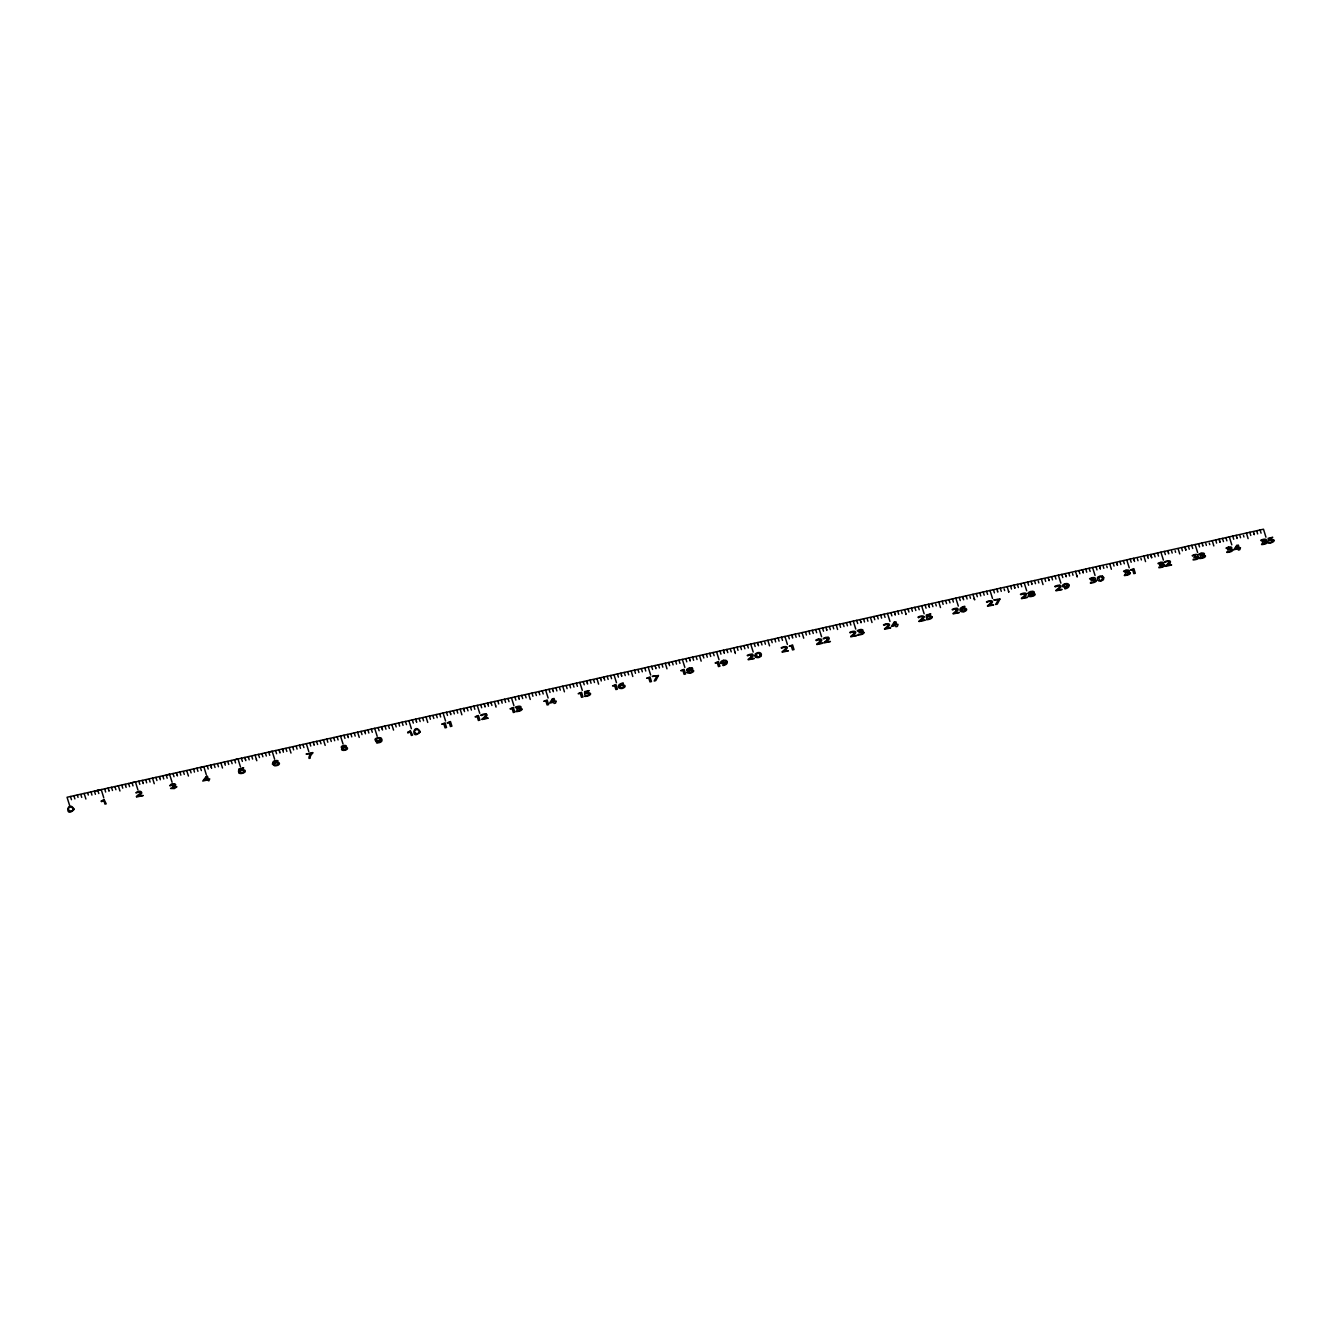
<?xml version="1.0" encoding="UTF-8"?>
<svg xmlns="http://www.w3.org/2000/svg" width="1341" height="1341" viewBox="0 0 1341 1341"><rect width="100%" height="100%" fill="white"/><g stroke="black" fill="none" stroke-linecap="round" stroke-linejoin="round"><path stroke-width="1.5" d="M239.855 770.723L240.005 769.348L243.693 767.907L238.815 768.996L238.53 771.678L239.721 771.511A2.364 1.123 -11.3 0 1 243.324 770.656A2.364 1.123 -11.3 0 1 243.09 772.483A2.364 1.123 -11.3 0 1 239.586 772.5M584.827 696.365L585.011 695.761A4.174 1.978 -11.3 0 0 587.023 695.56A2.263 1.073 -11.3 0 0 588.917 694.085M926.648 619.089L926.463 619.71A5.029 2.38 -11.3 0 0 928.877 619.391A3.738 1.777 -11.3 0 0 932.246 616.977M858.139 634.964L858.374 634.327A3.922 1.861 -11.3 0 0 860.436 634.142A2.062 0.972 -11.3 0 0 862.297 633.136A2.062 0.972 -11.3 0 0 861.525 632.164M1090.484 583.017L1090.702 582.38A3.922 1.861 -11.3 0 0 1092.764 582.195A2.062 0.972 -11.3 0 0 1094.625 581.206A2.062 0.972 -11.3 0 0 1093.854 580.234M1124.462 575.473L1124.697 574.836A3.922 1.861 -11.3 0 0 1126.742 574.652A2.062 0.972 -11.3 0 0 1128.602 573.663A2.062 0.972 -11.3 0 0 1127.831 572.691M1226.914 552.375L1227.149 551.738A3.922 1.861 -11.3 0 0 1229.211 551.553A2.062 0.972 -11.3 0 0 1231.072 550.564A2.062 0.972 -11.3 0 0 1230.3 549.592M1102.201 579.563C1100.307 583.369 1096.284 575.49 1101.38 576.881M1237.14 546.089L1235.095 548.871L1237.827 548.268L1237.223 546.089M481.972 719.078L483.045 718.189A24.289 11.516 -11.3 0 0 484.922 716.48A4.241 2.011 -11.3 0 0 485.476 715.206A2.112 1.006 -11.3 0 0 484.855 714.703A1.827 0.855 -11.3 0 0 483.447 714.77A3.487 1.659 -11.3 0 0 481.637 715.558L480.983 715.139M748.177 659.353L749.233 658.465A24.289 11.516 -11.3 0 0 751.128 656.772M782.138 651.743L783.194 650.854A24.289 11.516 -11.3 0 0 785.088 649.161A4.241 2.011 -11.3 0 0 785.642 647.887M816.736 644.099L817.792 643.211A24.289 11.516 -11.3 0 0 819.669 641.501A4.241 2.011 -11.3 0 0 820.223 640.244M824.195 642.423L825.251 641.534M850.663 636.405L851.736 635.517A24.289 11.516 -11.3 0 0 853.614 633.824A4.241 2.011 -11.3 0 0 854.167 632.55M884.457 628.845L885.513 627.957A24.289 11.516 -11.3 0 0 887.407 626.247A4.241 2.011 -11.3 0 0 887.96 624.973A2.112 1.006 -11.3 0 0 887.34 624.47A1.827 0.855 -11.3 0 0 885.915 624.537M918.954 621.118L920.01 620.229A24.289 11.516 -11.3 0 0 921.904 618.519A4.241 2.011 -11.3 0 0 922.457 617.246A2.112 1.006 -11.3 0 0 921.837 616.743A1.827 0.855 -11.3 0 0 920.412 616.81A3.487 1.659 -11.3 0 0 918.602 617.598M953.099 613.457L954.155 612.569A24.289 11.516 -11.3 0 0 956.049 610.876M987.445 605.847L988.501 604.959A24.289 11.516 -11.3 0 0 990.396 603.266M1021.406 598.237L1022.462 597.365A24.289 11.516 -11.3 0 0 1024.356 595.655A4.241 2.011 -11.3 0 0 1024.91 594.381A2.112 1.006 -11.3 0 0 1024.289 593.879M1055.887 590.392L1056.943 589.504A24.289 11.516 -11.3 0 0 1058.837 587.811A4.241 2.011 -11.3 0 0 1059.39 586.537A2.112 1.006 -11.3 0 0 1058.77 586.034A1.827 0.855 -11.3 0 0 1057.345 586.101A3.487 1.659 -11.3 0 0 1055.535 586.889L1054.898 586.47M1165.43 565.919L1166.486 565.03A24.289 11.516 -11.3 0 0 1168.363 563.321M989.457 605.227L990.161 604.657A16.729 7.929 -11.3 0 0 991.954 602.981A4.995 2.364 -11.3 0 0 992.424 601.573A3.135 1.492 -11.3 0 0 991.418 600.785A3.218 1.525 -11.3 0 0 989.038 600.936A4.459 2.112 -11.3 0 0 986.44 601.925L987.077 602.344A3.487 1.659 -11.3 0 1 988.887 601.522A1.827 0.855 -11.3 0 1 990.345 601.455M584.844 693.967L585.883 693.716A2.716 1.291 -11.3 0 1 589.252 693.967M926.497 617.296L927.536 617.044A2.716 1.291 -11.3 0 1 930.889 617.296M1268.385 540.658L1269.424 540.406M239.871 772.399L238.648 772.734A3.386 1.609 -11.3 0 0 241.296 773.506A3.386 1.609 -11.3 0 0 244.598 772.248M722.967 665.019L723.252 664.952A3.554 1.676 -11.3 0 0 725.431 663.812A5.096 2.414 -11.3 0 0 725.883 662.655A2.783 1.324 -11.3 0 1 723.889 663.56A3.118 1.475 -11.3 0 1 720.687 662.772M1064.938 588.9L1065.307 588.8A4.895 2.313 -11.3 0 0 1068.475 587.157A7.426 3.52 -11.3 0 0 1068.961 585.129M723.117 665.589L723.537 665.471A4.895 2.313 -11.3 0 0 726.688 663.829A7.426 3.52 -11.3 0 0 727.174 661.8M94.675 791.073L101.48 789.564M131.032 782.926L135.441 781.937L137.905 789.916M167.39 774.78L169.62 774.277M201.586 767.119L203.798 766.633L206.263 774.595M235.765 759.459L237.994 758.972L240.458 766.935M269.943 751.798L272.173 751.312L274.637 759.274M312.721 752.569L306.1 754.044L311.296 753.508A14.634 6.94 -11.3 0 0 309.033 758.419L310.224 758.151A13.276 6.303 -11.3 0 1 310.291 756.743A16.075 7.627 -11.3 0 1 312.855 753.022M516.838 708.719L517.492 708.584A2.514 1.19 -11.3 0 0 518.749 708.098L519.101 707.16L517.559 707.042A3.436 1.626 -11.3 0 0 515.782 707.73L515.229 707.31A4.576 2.162 -11.3 0 1 517.643 706.439A2.749 1.307 -11.3 0 1 520.844 706.657A2.749 1.307 -11.3 0 1 519.42 708.534M858.843 632.114L859.497 631.963A2.514 1.19 -11.3 0 0 860.754 631.477L861.106 630.538L859.581 630.421A3.436 1.626 -11.3 0 0 857.804 631.125L857.251 630.689A4.576 2.162 -11.3 0 1 859.665 629.817M1262.267 541.68L1262.92 541.546A2.514 1.19 -11.3 0 0 1264.177 541.06L1264.597 540.172L1262.904 540.021A3.436 1.626 -11.3 0 0 1261.227 540.708L1260.674 540.272A4.576 2.162 -11.3 0 1 1263.088 539.4A2.749 1.307 -11.3 0 1 1266.29 539.618A2.749 1.307 -11.3 0 1 1264.865 541.496M1091.172 580.167L1091.825 580.016A2.514 1.19 -11.3 0 0 1093.099 579.53L1093.451 578.591L1091.909 578.474A3.436 1.626 -11.3 0 0 1090.132 579.178L1089.579 578.742A4.576 2.162 -11.3 0 1 1091.993 577.87M1125.166 572.624L1125.82 572.473A2.514 1.19 -11.3 0 0 1127.077 571.987L1127.429 571.048L1125.887 570.931A3.436 1.626 -11.3 0 0 1124.11 571.635L1123.557 571.199A4.576 2.162 -11.3 0 1 1125.971 570.327M1159.529 564.812L1160.183 564.678A2.514 1.19 -11.3 0 0 1161.44 564.192L1161.826 563.27L1160.267 563.136A3.436 1.626 -11.3 0 0 1158.49 563.84L1157.937 563.404A4.576 2.162 -11.3 0 1 1160.351 562.533M1200.262 555.643L1200.916 555.509A2.514 1.19 -11.3 0 0 1202.173 555.023L1202.525 554.084L1200.899 553.984A3.436 1.626 -11.3 0 0 1199.206 554.671L1198.653 554.235A4.576 2.162 -11.3 0 1 1201.067 553.364M1227.618 549.525L1228.272 549.374A2.514 1.19 -11.3 0 0 1229.529 548.888L1229.915 547.983L1228.356 547.832A3.436 1.626 -11.3 0 0 1226.562 548.536L1226.009 548.1A4.576 2.162 -11.3 0 1 1228.423 547.229M516.989 709.238L517.676 709.087A2.665 1.257 -11.3 0 1 519.369 708.953M1193.943 557.538L1194.613 557.387A2.665 1.257 -11.3 0 1 1196.323 557.269M1200.413 556.163L1201.1 556.012A2.665 1.257 -11.3 0 1 1202.793 555.878M1227.769 550.028L1228.457 549.877A2.665 1.257 -11.3 0 1 1230.15 549.76M1262.434 542.2L1263.105 542.049A2.665 1.257 -11.3 0 1 1264.814 541.915M1091.339 580.67L1092.01 580.519A2.665 1.257 -11.3 0 1 1093.72 580.402M1125.317 573.127L1126.004 572.976A2.665 1.257 -11.3 0 1 1127.697 572.858M1159.697 565.332L1160.367 565.181A2.665 1.257 -11.3 0 1 1162.077 565.047M989.457 605.244L993.664 604.925L987.579 606.3M136.531 797.023L143.202 795.531L138.006 796.085A4.794 2.263 -11.3 0 1 138.626 795.531C145.214 793.084 139.933 788.91 135.843 792.849C135.19 793.084 145.063 790.285 138.525 794.693A8.817 4.174 -11.3 0 0 136.38 796.571M482.123 719.514L488.208 718.156L483.984 718.458L484.688 717.871A16.729 7.929 -11.3 0 0 486.481 716.195A4.995 2.364 -11.3 0 0 486.967 714.803A3.135 1.492 -11.3 0 0 485.962 714.015M748.312 659.806L754.396 658.431L750.189 658.749L750.893 658.146A16.729 7.929 -11.3 0 0 752.687 656.487A4.995 2.364 -11.3 0 0 753.156 655.079A3.135 1.492 -11.3 0 0 752.15 654.291M782.272 652.195L788.374 650.821L784.15 651.139L784.854 650.536A16.729 7.929 -11.3 0 0 786.647 648.876A4.995 2.364 -11.3 0 0 787.133 647.468M816.87 644.552L822.955 643.177L818.748 643.479L819.435 642.892A16.729 7.929 -11.3 0 0 821.245 641.233A4.995 2.364 -11.3 0 0 821.715 639.825A3.135 1.492 -11.3 0 0 820.709 639.037A3.218 1.525 -11.3 0 0 818.328 639.171M824.329 642.875L830.414 641.501L826.207 641.819L826.911 641.216A16.729 7.929 -11.3 0 0 828.704 639.556A4.995 2.364 -11.3 0 0 829.174 638.148A3.135 1.492 -11.3 0 0 828.168 637.361M850.814 636.858L856.899 635.483L852.675 635.802L853.379 635.198A16.729 7.929 -11.3 0 0 855.172 633.539A4.995 2.364 -11.3 0 0 855.659 632.131A3.135 1.492 -11.3 0 0 854.653 631.343A3.218 1.525 -11.3 0 0 852.273 631.477A4.459 2.112 -11.3 0 0 849.658 632.483L850.311 632.885A3.487 1.659 -11.3 0 1 852.105 632.08A1.827 0.855 -11.3 0 1 853.58 632.013A2.112 1.006 -11.3 0 1 854.1 632.566M884.591 629.281L890.675 627.923L886.468 628.225L887.172 627.638A16.729 7.929 -11.3 0 0 888.966 625.962A4.995 2.364 -11.3 0 0 889.435 624.571A3.135 1.492 -11.3 0 0 888.429 623.783A3.218 1.525 -11.3 0 0 886.049 623.917A4.459 2.112 -11.3 0 0 883.451 624.906L884.088 625.325A3.487 1.659 -11.3 0 1 885.898 624.504M919.088 621.553L925.173 620.196L920.965 620.497L921.669 619.911A16.729 7.929 -11.3 0 0 923.463 618.235A4.995 2.364 -11.3 0 0 923.932 616.826M953.233 613.91L959.318 612.535L955.11 612.837L955.815 612.25A16.729 7.929 -11.3 0 0 957.608 610.591A4.995 2.364 -11.3 0 0 958.077 609.183A3.135 1.492 -11.3 0 0 957.072 608.395M1021.54 598.689L1027.642 597.315L1023.418 597.633L1024.122 597.047A16.729 7.929 -11.3 0 0 1025.915 595.37A4.995 2.364 -11.3 0 0 1026.385 593.962M1056.021 590.845L1062.122 589.47L1057.898 589.772L1058.602 589.185A16.729 7.929 -11.3 0 0 1060.396 587.526A4.995 2.364 -11.3 0 0 1060.865 586.118A3.135 1.492 -11.3 0 0 1059.859 585.33M1165.564 566.355L1171.648 564.997L1167.441 565.299L1168.128 564.712A16.729 7.929 -11.3 0 0 1169.939 563.052M1194.412 555.358L1195.887 556.28A2.514 1.19 -11.3 0 1 1194.429 556.884M1065.274 584.274L1066.665 584.358A4.392 2.079 -11.3 0 1 1067.335 585.212M723.486 660.945L724.878 661.029A4.392 2.079 -11.3 0 1 725.548 661.884M170.944 785.558L169.687 785.742L171.262 784.15L174.648 783.731L175.688 784.602L174.565 785.675L176.911 786.815L174.28 788.592L170.592 788.441L175.654 787.066L172.419 785.96M415.744 733.527L415.66 733.477A1.961 0.922 -11.3 0 0 418.895 732.89L419.096 732.203A15.153 7.174 -11.3 0 0 418.66 730.543L417.872 729.755A1.894 0.905 -11.3 0 0 414.838 730.376L414.62 730.996A14.097 6.688 -11.3 0 0 415.039 732.773L415.844 733.561M69.631 811.054L69.548 811.003A1.961 0.922 -11.3 0 0 72.783 810.417L72.984 809.729A15.153 7.174 -11.3 0 0 72.548 808.07L71.76 807.282A1.894 0.905 -11.3 0 0 68.726 807.885L68.508 808.522A14.097 6.688 -11.3 0 0 68.927 810.282L69.732 811.087M918.585 617.598L917.965 617.178A4.459 2.112 -11.3 0 1 920.546 616.173A3.218 1.525 -11.3 0 1 922.977 616.005A3.135 1.492 -11.3 0 1 923.915 616.843M691.135 668.941L688.285 669.645M1029.637 593.074L1032.503 592.437A1.995 0.939 -11.3 0 1 1031.497 593.543A2.313 1.09 -11.3 0 1 1029.486 593.191M1248.102 538.629L1246.426 533.048M1179.745 553.934L1178.136 548.72M1145.549 561.594L1143.873 556.029M1111.371 569.255L1109.795 564.041M1077.192 576.915L1075.499 571.35M1041.32 579.01L1043.013 584.575M940.494 607.54L938.767 601.975M872.019 622.509L870.51 617.648M803.712 638.182L802.035 632.617M769.533 645.842L767.84 640.277M735.354 653.503L734.918 652.112M701.159 661.163L699.482 655.581M666.98 668.824L665.287 663.242M632.801 676.484L631.225 671.254M598.606 684.145L596.929 678.563M564.427 691.805L562.734 686.223M530.248 699.449L528.555 693.884M496.053 707.109L495.634 705.735M490.957 702.315L491.259 703.304M461.874 714.77L460.147 709.205M427.729 722.43L426.086 717.217M422.65 717.821L423.572 720.804M393.55 730.091L391.89 724.878M388.521 725.682L389.376 728.465M354.225 732.94L355.197 736.108M325.176 745.395L323.416 739.846M320.03 740.601L321.019 743.769M290.997 753.055L289.237 747.507M285.884 748.462L286.84 751.429M256.801 760.716L256.349 759.341M188.444 776.037L186.785 770.824M154.249 783.697L152.505 778.132M77.325 794.978L78.029 797.375M1253.684 532.913L1254.237 534.69L1253.567 532.511M1250.784 535.461L1249.846 532.276M1236.788 537.339L1237.106 538.529M1219.505 540.574L1220.059 542.351L1219.036 539.183M1216.605 543.122L1215.65 539.937M1212.348 541.06L1213.823 545.938M1202.592 544.999L1202.927 546.189M1184.857 546.843L1185.88 550.011M1185.293 548.234L1185.83 550.011M1182.427 550.782L1181.656 548.201M1168.413 552.66L1168.749 553.85M1150.679 554.504L1151.684 557.672M1151.098 555.895L1151.651 557.672M1147.678 556.666L1148.231 558.443M1134.235 560.303L1134.57 561.51M1116.986 563.756L1117.472 565.332L1116.667 562.767M1114.053 566.103L1113.315 563.723M1100.039 567.964L1100.374 569.171M1082.774 571.199L1083.327 572.993L1082.79 571.417M1079.874 573.764L1078.985 570.78M1076.756 575.524L1077.074 576.563M1068.844 573.479L1069.649 576.043M1065.86 575.624L1066.196 576.814M1048.679 579.262L1049.098 580.653L1048.126 577.485M1045.678 581.424L1044.941 579.044M1034.447 580.536L1035.47 583.704M1031.682 583.285L1032.017 584.475M1014.483 586.922L1014.919 588.313L1013.93 585.129M1011.5 589.068L1010.678 586.302M1007.141 586.654L1008.851 592.219L1008.499 591.197M1000.269 588.196L1001.274 591.364M997.486 590.945L997.821 592.135M980.774 595.957L979.852 592.99M977.321 596.728L976.365 593.56M972.946 594.314L974.237 598.505M974.203 598.505L974.672 599.88L974.32 598.857M966.442 597.063L966.073 595.857M963.307 598.606L963.643 599.796M946.578 603.618L945.656 600.651M943.125 604.389L942.187 601.221M931.894 603.517L932.917 606.685M929.129 606.266L929.464 607.456M912.4 611.278L911.478 608.311M908.393 610.272L908.947 612.049M904.588 609.635L905.879 613.809M905.846 613.826L906.047 614.513M897.716 611.178L898.721 614.346M894.933 613.927L895.268 615.117M878.221 618.939L877.299 615.972M874.768 619.71L873.812 616.525M863.52 618.838L864.543 622.006M860.754 621.587L861.09 622.777M843.472 624.822L844.025 626.599M840.572 627.37L839.634 624.185M836.214 624.956L837.605 629.482M829.341 626.498L830.364 629.667M826.576 629.247L826.911 630.438M809.847 634.259L808.925 631.276M806.394 635.031L805.572 632.248M795.163 634.159L796.168 637.31M792.38 636.891L792.715 638.098M775.668 641.92L774.746 638.936M772.215 642.691L771.259 639.506M760.967 641.819L761.99 644.971M758.201 644.552L758.537 645.759M741.472 649.58L740.567 646.597M738.019 650.351L737.081 647.167M733.661 647.938L734.952 652.112M726.788 649.463L727.157 650.67M724.023 652.212L724.358 653.402M707.294 657.224L706.405 654.458M703.287 656.218L703.841 658.012M692.61 657.124L693.615 660.292M689.844 659.873L690.162 661.063M673.115 664.885L672.193 661.918M669.109 663.879L669.662 665.656M658.414 664.784L659.437 667.952M655.648 667.533L655.984 668.723M638.919 672.545L638.014 669.578M635.466 673.316L634.528 670.148M624.236 672.444L625.258 675.613M621.47 675.193L621.805 676.384M604.188 678.429L604.741 680.205M600.734 679.2L601.288 680.977M593.694 679.937L594.482 682.502M590.057 680.105L591.063 683.273M587.291 682.854L587.609 684.044M570.562 687.866L569.64 684.899M567.109 688.637L566.288 685.854M555.878 687.765L556.884 690.933M553.095 690.514L553.431 691.705M536.383 695.526L535.478 692.761M532.93 696.297L531.975 693.113M525.27 695.057L526.125 697.823M521.683 695.426L522.705 698.594M518.917 698.175L519.252 699.365M501.635 701.41L502.188 703.187M498.735 703.958L497.796 700.773M494.376 701.544L495.667 705.718M487.504 703.086L487.873 704.276M484.738 705.835L485.073 707.025M468.009 710.847L467.121 708.082M464.003 709.842L464.556 711.618M456.895 710.361L457.75 713.144M453.325 710.747L454.331 713.898M450.542 713.479L450.878 714.686M433.83 718.508L432.925 715.742M430.377 719.279L429.422 716.094M419.13 718.407L420.152 721.559M416.364 721.14L416.699 722.346M399.635 726.151L398.663 722.983M396.182 726.939L395.243 723.754M384.951 726.051L385.973 729.219M382.185 728.8L382.554 729.99M364.903 732.035L365.456 733.812M362.003 734.6L361.047 731.415M357.594 732.186L359.254 737.399M350.772 733.711L351.778 736.88M347.99 736.46L348.358 737.651M331.277 741.472L330.372 738.707M327.824 742.244L326.869 739.075M316.577 741.372L317.599 744.54M313.811 744.121L314.18 745.311M297.082 749.133L296.26 746.568M293.629 749.904L292.69 746.736M282.398 749.032L282.8 750.222M279.632 751.781L280.001 752.971M262.903 756.793L262.065 754.229M259.484 757.564L258.461 754.396M255.058 755.167L256.382 759.324M248.219 756.693L248.621 757.883M245.437 759.442L245.805 760.632M228.724 764.454L227.802 761.487M224.718 763.448L225.305 765.225M220.863 762.828L222.505 768.024M217.577 763.984L218.466 766.75M214.057 764.336L215.046 767.521M211.258 767.102L211.627 768.276M194.495 772.114L193.607 769.147M191.109 772.885L190.104 769.717M183.382 771.645L184.287 774.411M179.878 771.997L180.867 775.182M177.079 774.763L177.448 775.936M159.763 777.998L160.317 779.775M156.931 780.529L155.908 777.378M149.203 779.305L150.091 782.071M145.7 779.657L146.672 782.842M142.884 782.406L143.252 783.597M125.585 785.658L126.138 787.435M122.752 788.19L121.863 785.424M118.31 785.792L119.969 791.006M115.024 786.966L115.913 789.732M111.504 787.318L112.493 790.486M108.705 790.067L109.074 791.257M91.942 795.096L91.004 791.911M88.322 795.062L87.668 793.084M80.829 794.626L81.734 797.392M1265.954 537.188L1263.49 529.209L67.05 797.258L69.548 805.237M1260.054 529.997L1261.076 533.165M1256.634 530.768L1257.657 533.919M1243.459 535.411L1243.945 537.003M1239.956 535.78L1240.559 537.758M1236.167 535.344L1236.871 537.741M1232.714 536.115L1233.737 539.283M1229.295 536.886L1231.792 544.832M1225.875 537.657L1226.898 540.825M1222.456 538.411L1223.478 541.58M1209.28 543.071L1209.766 544.647M1205.777 543.44L1206.38 545.418M1201.989 543.004L1202.693 545.401M1198.536 543.775L1199.541 546.944M1195.116 544.547L1197.614 552.492M1191.696 545.318L1192.702 548.469M1188.277 546.072L1189.283 549.24M1175.102 550.732L1175.588 552.308M1171.581 551.101L1172.202 553.079M1167.793 550.665L1168.497 553.062M1164.34 551.436L1165.363 554.604M1160.92 552.207L1163.418 560.152M1157.501 552.978L1158.523 556.129M1154.098 553.732L1155.104 556.901M1147.712 556.649L1147.293 555.258M1140.906 558.392L1141.392 559.968M1137.403 558.761L1138.006 560.739M1133.614 558.325L1134.318 560.706M1130.161 559.096L1131.184 562.265M1126.742 559.867L1129.239 567.813M1123.322 560.622L1124.345 563.79M1119.903 561.393L1120.925 564.561M1106.727 566.053L1107.213 567.629M1103.224 566.405L1103.827 568.383M1099.436 565.986L1100.14 568.366M1095.983 566.757L1096.988 569.925M1092.563 567.528L1095.061 575.473M1089.143 568.282L1090.149 571.45M1085.724 569.053L1086.746 572.221M1082.304 569.824L1082.74 571.216M1072.482 573.512L1073.035 575.289M1065.24 573.646L1065.944 576.027M1061.787 574.417L1062.81 577.585M1058.367 575.188L1060.865 583.134M1054.965 575.943L1055.97 579.111M1051.545 576.714L1052.551 579.882M1038.303 581.173L1038.839 582.949M1031.061 581.307L1031.765 583.687M1027.608 582.078L1028.631 585.246M1024.189 582.832L1026.686 590.794M1020.769 583.603L1021.792 586.771M1017.35 584.374L1018.372 587.542M1004.107 588.833L1004.66 590.61M996.883 588.95L997.587 591.347M993.43 589.738L994.435 592.89M990.01 590.493L992.508 598.455M986.59 591.264L987.596 594.432M983.171 592.035L984.193 595.203M969.929 596.494L970.482 598.27M966.475 597.047L967.096 599.025M962.687 596.611L963.391 599.008M959.234 597.399L960.257 600.55M955.831 598.153L958.312 606.098M952.412 598.924L953.417 602.092M948.992 599.695L949.998 602.847M935.75 604.154L936.286 605.931M928.508 604.271L929.212 606.668M925.055 605.042L926.078 608.211M921.636 605.814L924.133 613.759M918.216 606.585L919.239 609.753M914.797 607.339L915.819 610.507M908.427 610.272L908.008 608.864M901.554 611.798L902.107 613.591M894.33 611.932L895.034 614.329M890.877 612.703L891.882 615.871M887.457 613.474L889.955 621.419M884.037 614.245L885.06 617.413M880.618 614.999L881.64 618.167M867.309 619.274L867.929 621.235M860.134 619.592L860.838 621.989M856.681 620.363L857.704 623.531M853.278 621.134L855.759 629.08M849.859 621.906L850.865 625.057M846.439 622.66L847.445 625.828M843.103 623.632L843.439 624.822M833.13 626.918L833.75 628.895M825.955 627.253L826.659 629.65M822.502 628.024L823.525 631.192M819.083 628.795L821.58 636.74M815.663 629.549L816.686 632.717M812.244 630.32L813.266 633.488M798.951 634.578L799.554 636.556M791.777 634.913L792.481 637.293M788.324 635.684L789.329 638.852M784.904 636.455L787.402 644.401M781.485 637.21L782.507 640.378M778.065 637.981L779.087 641.149M764.772 642.238L765.409 644.216M757.598 642.574L758.285 644.954M754.145 643.345L755.151 646.513M750.725 644.116L753.206 652.061M747.306 644.87L748.312 648.038M743.886 645.641L744.892 648.809M730.527 649.698L731.231 651.877M727.191 650.653L727.811 652.631M723.402 650.234L724.106 652.614M719.949 651.005L720.972 654.173M716.53 651.76L719.027 659.722M713.11 652.531L714.133 655.699M709.691 653.302L710.713 656.47M703.321 656.218L702.902 654.827M696.331 657.358L697.035 659.521M689.224 657.895L689.928 660.275M685.771 658.666L686.793 661.834M682.351 659.42L684.849 667.382M678.932 660.191L679.954 663.359M675.512 660.962L676.535 664.13M669.142 663.879L668.706 662.488M662.152 665.019L662.856 667.181M655.045 665.538L655.732 667.935M651.592 666.326L652.598 669.477M648.172 667.08L650.67 675.043M644.753 667.852L645.759 671.02M641.333 668.623L642.339 671.791M627.974 672.679L628.678 674.841M620.849 673.199L621.553 675.596M617.396 673.97L618.419 677.138M613.977 674.741L616.474 682.686M610.557 675.512L611.58 678.68M607.138 676.283L608.16 679.434M603.819 677.239L604.154 678.429M600.768 679.2L600.349 677.792M586.671 680.859L587.375 683.256M583.218 681.63L584.24 684.798M579.798 682.401L582.296 690.347M576.379 683.172L577.401 686.341M572.959 683.927L573.982 687.095M559.599 688L560.303 690.162M552.492 688.52L553.196 690.917M549.039 689.291L550.045 692.459M545.619 690.062L548.117 698.007M542.2 690.833L543.206 694.001M538.78 691.587L539.786 694.755M518.297 696.18L519.001 698.577M514.843 696.951L515.866 700.119M511.424 697.722L513.921 705.668M508.004 698.493L509.027 701.645M504.602 699.248L505.607 702.416M501.601 701.41L501.299 700.421M491.225 703.321L491.929 705.483M487.906 704.276L488.51 706.254M484.118 703.841L484.822 706.238M480.665 704.612L481.687 707.78M477.245 705.383L479.743 713.328M473.826 706.137L474.848 709.305M470.406 706.908L471.429 710.076M464.036 709.825L463.6 708.434M449.939 711.501L450.643 713.881M446.486 712.272L447.492 715.44M443.066 713.043L445.564 720.989M439.647 713.798L440.653 716.966M436.227 714.569L437.233 717.737M415.744 719.162L416.448 721.542M412.29 719.933L413.313 723.101M408.871 720.704L411.369 728.649M405.468 721.458L406.474 724.626M407.698 732.421L407.882 732.991A8.113 3.839 -11.3 0 0 410.178 731.717L411.335 735.438L412.575 735.17L410.296 730.56A6.487 3.084 -11.3 0 1 407.647 732.37M402.049 722.229L403.054 725.397M381.565 726.822L382.269 729.202M378.112 727.593L379.134 730.761M374.692 728.347L377.19 736.31M371.273 729.118L372.295 732.287M367.853 729.89L368.876 733.058M364.869 732.052L364.568 731.046M347.386 734.482L348.09 736.863M343.933 735.254L344.939 738.422M340.513 736.008L343.011 743.97M337.094 736.779L338.1 739.947M333.674 737.55L334.697 740.718M313.191 742.126L313.895 744.523M309.737 742.914L310.76 746.065M306.318 743.668L308.816 751.63M302.915 744.439L303.921 747.607M299.496 745.21L300.501 748.362M282.767 750.222L283.42 752.2M279.012 749.787L279.716 752.184M275.559 750.558L276.581 753.726M268.72 752.1L269.742 755.268M265.3 752.871L266.323 756.022M251.94 756.927L252.644 759.09M248.588 757.883L249.225 759.861M244.8 757.464L245.537 759.844M241.38 758.218L242.386 761.386M234.541 759.76L235.563 762.928M231.121 760.515L232.144 763.683M224.752 763.448L224.282 762.057M210.604 765.124L211.342 767.505M207.184 765.879L208.207 769.047M200.362 767.421L201.368 770.572M196.943 768.175L197.948 771.343M176.425 772.768L177.163 775.165M173.006 773.539L174.028 776.707M169.586 774.31L172.084 782.256M166.167 775.081L167.189 778.233M162.747 775.836L163.77 779.004M159.428 776.791L159.797 777.998M142.247 780.428L142.984 782.809M138.827 781.2L139.833 784.368M131.988 782.725L133.01 785.893M128.568 783.496L129.591 786.664M125.249 784.451L125.618 785.658M108.051 788.089L108.789 790.469M104.648 788.86L105.654 792.028M101.229 789.631L103.71 797.577M97.809 790.385L98.815 793.554M101.329 801.097L101.497 801.667A8.113 3.839 -11.3 0 0 103.81 800.393L104.967 804.114L106.207 803.846L103.927 799.236A6.487 3.084 -11.3 0 1 101.262 801.063M94.39 791.156L95.395 794.325M84.131 793.453L85.891 799.018M73.872 795.749L74.895 798.918M70.453 796.52L71.475 799.689M1103.727 577.753L1103.425 579.765L1101.196 580.921A2.9 1.375 -11.3 0 1 1098.597 580.821A7.945 3.772 -11.3 0 1 1097.34 579.245L1097.592 577.284L1099.838 576.127A2.883 1.358 -11.3 0 1 1102.436 576.211M754.983 655.816L755.301 653.855L757.548 652.681A2.883 1.358 -11.3 0 1 760.146 652.782A8.046 3.822 -11.3 0 1 761.37 654.341L761.219 656.218L758.922 657.492A2.9 1.375 -11.3 0 1 756.307 657.375M1268.234 540.708L1268.167 538.328L1272.743 537.305L1269.441 538.68L1269.441 539.853M926.346 617.346L926.279 614.966L930.855 613.943L927.553 615.318L927.553 616.474M584.693 694.018L584.626 691.638L589.202 690.615L585.9 691.99L585.9 693.146M785.575 647.904A2.112 1.006 -11.3 0 0 785.021 647.385A1.827 0.855 -11.3 0 0 783.613 647.452A3.487 1.659 -11.3 0 0 781.803 648.239L781.149 647.82A4.459 2.112 -11.3 0 1 783.731 646.815A3.218 1.525 -11.3 0 1 786.161 646.647A3.135 1.492 -11.3 0 1 787.1 647.485M759.878 654.693A9.001 4.274 -11.3 0 1 759.961 656.051C757.179 659.99 754.497 651.692 759.09 653.453A8.817 4.174 -11.3 0 1 759.844 654.693M756.257 657.408A7.945 3.772 -11.3 0 1 755.067 655.799M751.077 654.961A1.827 0.855 -11.3 0 0 749.636 655.062A3.487 1.659 -11.3 0 0 747.825 655.85L747.188 655.431A4.459 2.112 -11.3 0 1 749.753 654.425A3.218 1.525 -11.3 0 1 752.184 654.257M751.061 654.995A2.112 1.006 -11.3 0 1 751.614 655.514A4.241 2.011 -11.3 0 1 751.061 656.755M722.363 662.32A2.296 1.09 -11.3 0 1 723.335 660.828M725.598 662.169A1.928 0.905 -11.3 0 1 724.123 662.974M723.419 660.409A3 1.425 -11.3 0 1 725.967 660.392A5.515 2.615 -11.3 0 1 727.124 661.8M720.653 662.772A3.587 1.71 -11.3 0 1 723.386 660.342M724.09 663.091A2.062 0.972 -11.3 0 1 722.279 662.37M687.112 672.377A3.168 1.509 -11.3 0 1 688.637 670.701A2.699 1.274 -11.3 0 1 686.793 669.98M690.716 672.864A3.168 1.492 -11.3 0 1 686.91 672.444M692.124 671.221A1.777 0.838 -11.3 0 1 690.632 672.411A1.827 0.872 -11.3 0 1 688.704 671.975A2.229 1.056 -11.3 0 1 689.928 670.668A2.632 1.24 -11.3 0 1 692.274 671.17M688.117 669.695A2.313 1.09 -11.3 0 0 690.146 670.031A1.995 0.939 -11.3 0 0 691.185 668.941M686.676 669.997A3 1.425 -11.3 0 1 689.425 668.069M689.442 668.086A3.118 1.475 -11.3 0 1 691.688 667.919M691.604 667.768A2.766 1.307 -11.3 0 1 691.319 669.997A3.068 1.458 -11.3 0 1 693.683 670.785A3.302 1.559 -11.3 0 1 690.749 672.897M620.531 684.698A4.442 2.095 -11.3 0 0 619.743 685.989A2.866 1.358 -11.3 0 1 621.838 685.016A3.202 1.525 -11.3 0 1 625.023 685.871A3.989 1.894 -11.3 0 1 624.52 687.279A3.168 1.492 -11.3 0 1 622.408 688.201M622.107 687.899A2.799 1.324 -11.3 0 1 620.212 686.81M622.408 687.782A2.28 1.073 -11.3 0 0 623.397 686.307A2.162 1.023 -11.3 0 0 621.537 685.502A1.861 0.872 -11.3 0 0 620.028 686.827M620.397 684.664A4.409 2.095 -11.3 0 1 623.364 683.524L623.179 682.938A5.884 2.783 -11.3 0 0 619.341 684.513A6.839 3.235 -11.3 0 0 618.503 686.978A4.241 2.011 -11.3 0 0 622.375 688.469M590.325 693.699A3.235 1.525 -11.3 0 0 589.085 692.777A3.805 1.81 -11.3 0 0 586.57 692.995M590.593 693.649A3.738 1.777 -11.3 0 1 587.241 696.113A5.029 2.38 -11.3 0 1 584.81 696.398M519.302 708.383A2.699 1.274 -11.3 0 1 521.733 709.138M522.068 709.087A3.503 1.659 -11.3 0 1 518.665 711.283A4.828 2.296 -11.3 0 1 516.117 711.602L516.352 710.948A3.922 1.861 -11.3 0 0 518.414 710.747A2.062 0.972 -11.3 0 0 520.274 709.758A2.062 0.972 -11.3 0 0 519.503 708.786M480.966 715.139A4.459 2.112 -11.3 0 1 483.565 714.133A3.218 1.525 -11.3 0 1 485.995 713.965M171.128 785.508A1.844 0.872 -11.3 0 1 173.391 784.15A1.844 0.872 -11.3 0 1 174.33 785.44M174.062 785.373A2.598 1.224 -11.3 0 1 172.62 785.91M239.586 770.606A3.52 1.659 -11.3 0 1 244.246 769.985A3.52 1.659 -11.3 0 1 244.498 772.215M274.05 761.604A5.163 2.447 -11.3 0 0 273.748 763.532A3.017 1.425 -11.3 0 1 276.447 762.275A2.833 1.341 -11.3 0 1 277.604 762.275A3.336 1.592 -11.3 0 1 278.358 762.426A3.017 1.425 -11.3 0 1 278.911 762.66L279.347 763.264A4.04 1.911 -11.3 0 1 279.112 764.32A3.168 1.509 -11.3 0 1 276.665 765.627L275.542 765.778A3.135 1.492 -11.3 0 1 274.536 765.761L272.391 764.102L273.313 761.487A3.034 1.442 -11.3 0 1 274.167 761.051L276.38 760.548A2.648 1.257 -11.3 0 1 278.056 760.833L277.302 761.587A2.548 1.207 -11.3 0 0 276.632 761.152A1.877 0.888 -11.3 0 0 274.318 761.621M345.676 747.356A2.632 1.257 -11.3 0 0 345.475 745.512A2.632 1.257 -11.3 0 0 341.67 746.384A2.632 1.257 -11.3 0 0 342.609 748.06A3.101 1.475 -11.3 0 0 342.408 750.239A3.101 1.475 -11.3 0 0 347.034 749.233A3.101 1.475 -11.3 0 0 345.643 747.272M376.016 740.986A2.933 1.391 -11.3 0 1 375.48 740.718L374.994 739.411A3.185 1.509 -11.3 0 1 375.916 738.455A2.984 1.408 -11.3 0 1 376.72 738.07L377.659 737.801A3.185 1.509 -11.3 0 1 380.509 737.902M375.949 740.986A3.269 1.559 -11.3 0 0 376.704 741.137A2.816 1.341 -11.3 0 0 377.844 741.12A3.252 1.542 -11.3 0 0 378.464 741.003A2.933 1.391 -11.3 0 0 380.693 739.83L380.123 741.707L376.402 742.663A2.581 1.224 -11.3 0 0 377.911 742.864L379.553 742.562A3.252 1.542 -11.3 0 0 381.498 741.472L381.716 741.171A4.978 2.364 -11.3 0 0 381.934 740.701L381.967 739.763A16.427 7.778 -11.3 0 0 381.783 739.109L381.146 738.17A3.939 1.877 -11.3 0 0 380.71 737.902M818.194 639.808A1.827 0.855 -11.3 0 1 819.636 639.707A2.112 1.006 -11.3 0 1 820.156 640.26M818.161 639.758A3.487 1.659 -11.3 0 0 816.384 640.596L815.747 640.177A4.459 2.112 -11.3 0 1 818.312 639.154M825.654 638.132A1.827 0.855 -11.3 0 1 827.095 638.031A2.112 1.006 -11.3 0 1 827.632 638.584A4.241 2.011 -11.3 0 1 827.079 639.825M825.637 638.098A3.487 1.659 -11.3 0 0 823.843 638.919L823.206 638.5A4.459 2.112 -11.3 0 1 825.771 637.495M827.146 639.841A24.289 11.516 -11.3 0 1 825.235 641.534M825.788 637.511A3.218 1.525 -11.3 0 1 828.202 637.327M859.598 629.717A2.749 1.307 -11.3 0 1 862.85 630.035A2.749 1.307 -11.3 0 1 861.425 631.913M861.308 631.762A2.699 1.274 -11.3 0 1 863.755 632.533M864.09 632.483A3.503 1.659 -11.3 0 1 860.687 634.662A4.828 2.296 -11.3 0 1 858.139 634.98M859.682 632.483A2.665 1.257 -11.3 0 1 861.391 632.332M930.738 616.122A3.235 1.525 -11.3 0 1 931.978 617.044M928.207 616.324A3.805 1.81 -11.3 0 1 930.704 616.139M926.648 619.089A4.174 1.978 -11.3 0 0 928.659 618.888A2.263 1.073 -11.3 0 0 930.57 617.413M955.999 609.065A1.827 0.855 -11.3 0 0 954.557 609.166A3.487 1.659 -11.3 0 0 952.747 609.954L952.11 609.535A4.459 2.112 -11.3 0 1 954.675 608.512A3.218 1.525 -11.3 0 1 957.105 608.361M955.982 609.099A2.112 1.006 -11.3 0 1 956.535 609.619A4.241 2.011 -11.3 0 1 955.982 610.859M962.067 608.043A4.442 2.095 -11.3 0 0 961.296 609.35A2.866 1.358 -11.3 0 1 963.374 608.378A3.202 1.525 -11.3 0 1 966.576 609.233A3.989 1.894 -11.3 0 1 966.056 610.641A3.168 1.492 -11.3 0 1 963.961 611.563M963.659 611.245A2.799 1.324 -11.3 0 1 961.765 610.155M964.933 609.652A2.28 1.073 -11.3 0 1 963.944 611.144M961.564 610.189A1.861 0.872 -11.3 0 1 963.056 608.982A2.162 1.023 -11.3 0 1 965 609.619M961.933 608.009A4.409 2.095 -11.3 0 1 964.9 606.87L964.715 606.283A5.884 2.783 -11.3 0 0 960.877 607.875A6.839 3.235 -11.3 0 0 960.055 610.339A4.241 2.011 -11.3 0 0 963.911 611.831M990.328 601.489A2.112 1.006 -11.3 0 1 990.882 602.008A4.241 2.011 -11.3 0 1 990.328 603.249M1022.865 593.946A1.827 0.855 -11.3 0 1 1024.323 593.845M1022.848 593.912A3.487 1.659 -11.3 0 0 1021.054 594.734L1020.417 594.314A4.459 2.112 -11.3 0 1 1022.999 593.309A3.218 1.525 -11.3 0 1 1025.429 593.141A3.135 1.492 -11.3 0 1 1026.368 593.979M1028.48 595.857A3.168 1.509 -11.3 0 1 1030.005 594.18A2.699 1.274 -11.3 0 1 1028.161 593.46M1028.279 595.94A3.168 1.492 -11.3 0 0 1032.084 596.343A3.302 1.559 -11.3 0 0 1035.185 594.264A3.068 1.458 -11.3 0 0 1032.704 593.527M1033.492 594.7A1.777 0.838 -11.3 0 1 1032 595.89A1.777 0.838 -11.3 0 1 1030.022 595.471A2.229 1.056 -11.3 0 1 1031.296 594.147A2.632 1.24 -11.3 0 1 1033.626 594.65M1028.027 593.476A3 1.425 -11.3 0 1 1030.776 591.549M1030.793 591.565A3.118 1.475 -11.3 0 1 1033.039 591.398M1034.012 592.068A2.766 1.307 -11.3 0 1 1032.687 593.476M1032.989 591.448A2.565 1.207 -11.3 0 1 1033.928 592.068M1054.881 586.47A4.459 2.112 -11.3 0 1 1057.479 585.447A3.218 1.525 -11.3 0 1 1059.91 585.296M1067.671 585.983A5.096 2.414 -11.3 0 1 1067.101 587.14A3.554 1.676 -11.3 0 1 1065.022 588.246M1067.637 586A2.783 1.324 -11.3 0 1 1065.659 586.889M1064.151 585.648A2.296 1.09 -11.3 0 1 1065.123 584.156M1067.369 585.497A1.928 0.905 -11.3 0 1 1065.911 586.302M1068.911 585.129A5.515 2.615 -11.3 0 0 1067.771 583.721A3 1.425 -11.3 0 0 1065.207 583.737A3.587 1.71 -11.3 0 0 1062.441 586.101A3.118 1.475 -11.3 0 0 1065.676 587.006M1065.877 586.419A2.062 0.972 -11.3 0 1 1064.067 585.699M1091.926 577.77A2.749 1.307 -11.3 0 1 1095.195 578.088A2.749 1.307 -11.3 0 1 1093.77 579.966M1093.653 579.832A2.699 1.274 -11.3 0 1 1096.083 580.586M1096.418 580.536A3.503 1.659 -11.3 0 1 1093.016 582.715A4.828 2.296 -11.3 0 1 1090.468 583.033M1102.503 576.194A8.046 3.822 -11.3 0 1 1103.643 577.77M1102.252 579.48A9.001 4.274 -11.3 0 0 1102.168 578.139A8.817 4.174 -11.3 0 0 1101.43 576.865M1125.92 570.227A2.749 1.307 -11.3 0 1 1129.172 570.562A2.749 1.307 -11.3 0 1 1127.747 572.423M1127.63 572.289A2.699 1.274 -11.3 0 1 1130.061 573.043M1130.396 572.993A3.503 1.659 -11.3 0 1 1126.993 575.172A4.828 2.296 -11.3 0 1 1124.445 575.507M1160.283 562.415A2.749 1.307 -11.3 0 1 1163.535 562.751A2.749 1.307 -11.3 0 1 1162.111 564.628M1161.993 564.477A2.699 1.274 -11.3 0 1 1164.441 565.231M1164.776 565.181A3.503 1.659 -11.3 0 1 1161.373 567.377A4.828 2.296 -11.3 0 1 1158.825 567.696L1159.06 567.042A3.922 1.861 -11.3 0 0 1161.122 566.841A2.062 0.972 -11.3 0 0 1162.982 565.852A2.062 0.972 -11.3 0 0 1162.211 564.879M1168.849 562.063A2.112 1.006 -11.3 0 0 1168.313 561.544A1.827 0.855 -11.3 0 0 1166.888 561.628A3.487 1.659 -11.3 0 0 1165.078 562.399L1164.441 561.996A4.459 2.112 -11.3 0 1 1167.005 560.974A3.218 1.525 -11.3 0 1 1169.436 560.823A3.135 1.492 -11.3 0 1 1170.375 561.644A4.995 2.364 -11.3 0 1 1169.905 563.052M1168.916 562.063A4.241 2.011 -11.3 0 1 1168.313 563.321M1194.529 554.638A2.749 1.307 -11.3 0 1 1197.781 554.956A2.749 1.307 -11.3 0 1 1196.356 556.833M1194.596 554.738A4.576 2.162 -11.3 0 0 1192.149 555.61L1192.719 556.046A3.436 1.626 -11.3 0 1 1194.412 555.358M1196.239 556.699A2.699 1.274 -11.3 0 1 1198.686 557.454M1199.022 557.403A3.503 1.659 -11.3 0 1 1195.619 559.583A4.828 2.296 -11.3 0 1 1193.071 559.901L1193.306 559.247A3.922 1.861 -11.3 0 0 1195.367 559.063A2.062 0.972 -11.3 0 0 1197.228 558.074A2.062 0.972 -11.3 0 0 1196.457 557.102M1201.016 553.246A2.749 1.307 -11.3 0 1 1204.268 553.582A2.749 1.307 -11.3 0 1 1202.843 555.459M1202.726 555.308A2.699 1.274 -11.3 0 1 1205.157 556.062M1205.509 556.012A3.503 1.659 -11.3 0 1 1202.089 558.208A4.828 2.296 -11.3 0 1 1199.541 558.526L1199.793 557.873A3.922 1.861 -11.3 0 0 1201.854 557.672A2.062 0.972 -11.3 0 0 1203.715 556.683A2.062 0.972 -11.3 0 0 1202.944 555.71M1228.373 547.128A2.749 1.307 -11.3 0 1 1231.625 547.446A2.749 1.307 -11.3 0 1 1230.2 549.324M1230.083 549.19A2.699 1.274 -11.3 0 1 1232.513 549.944M1232.865 549.894A3.503 1.659 -11.3 0 1 1229.446 552.073A4.828 2.296 -11.3 0 1 1226.898 552.391M1264.747 541.345A2.699 1.274 -11.3 0 1 1267.178 542.099M1267.513 542.049A3.503 1.659 -11.3 0 1 1264.11 544.245A4.828 2.296 -11.3 0 1 1261.563 544.563L1261.797 543.91A3.922 1.861 -11.3 0 0 1263.859 543.708A2.062 0.972 -11.3 0 0 1265.72 542.719A2.062 0.972 -11.3 0 0 1264.949 541.747M1273.866 540.406A3.235 1.525 -11.3 0 0 1272.626 539.484A3.805 1.81 -11.3 0 0 1270.095 539.685M1274.134 540.356A3.738 1.777 -11.3 0 1 1270.782 542.803M1270.765 542.77A5.029 2.38 -11.3 0 1 1268.351 543.088L1268.536 542.451A4.174 1.978 -11.3 0 0 1270.547 542.25A2.263 1.073 -11.3 0 0 1272.458 540.792M1269.441 540.423A2.716 1.291 -11.3 0 1 1272.777 540.658M74.224 809.31C64.284 819.569 67.251 798.465 74.224 809.31M420.32 731.784C410.229 742.042 413.464 720.972 420.32 731.784M345.542 746.451L342.106 747.021L345.542 746.451M658.431 675.512L655.766 680.625L654.19 680.977L656.906 676.032L652.262 676.417L658.431 675.512M999.95 599.041L997.285 604.137L995.709 604.489L998.425 599.544L993.782 599.93L999.95 599.041M552.878 699.449L550.816 702.265L553.548 701.678L552.945 699.499M894.615 622.911L892.637 625.56L895.386 624.956L894.799 622.945M552.408 698.862L549.542 703.153L553.716 702.215L554.101 703.438L555.526 703.137L556.23 701.075L554.973 701.36L554.084 698.477L552.408 698.862M894.229 622.14L891.363 626.448L895.553 625.509L895.939 626.733L897.347 626.415L898.051 624.37L896.811 624.638L895.922 621.771L894.229 622.14M1236.67 545.452L1233.804 549.743L1237.994 548.804L1238.38 550.045L1239.805 549.726L1240.492 547.664L1239.252 547.949L1238.363 545.083L1236.67 545.452M206.397 776.338L202.759 781.032L207.268 780.026L208.861 780.864L209.699 778.903L208.341 779.205L207.386 776.121L206.397 776.338M206.447 777.361L203.832 780.211L207.101 779.473L206.447 777.361M443.787 723.838L441.725 724.19L445.095 722.833L446.536 727.493L445.061 727.845L443.821 723.822M449.168 722.531L447.106 722.9L450.475 721.542L451.917 726.185L450.442 726.537L449.201 722.531M477.128 716.463L475.066 716.832L478.435 715.474L479.877 720.117L478.385 720.469L477.145 716.463M512.044 708.501L509.982 708.853L513.352 707.495L514.793 712.155L513.318 712.507L512.078 708.484M545.837 700.957L543.775 701.326L547.145 699.968L548.586 704.628L547.094 704.964L545.854 700.957M580.251 693.331L578.172 693.683L581.558 692.325L582.983 696.985L581.508 697.32L580.267 693.314M614.614 685.553L612.552 685.905L615.921 684.547L617.363 689.207L615.888 689.559L614.631 685.536M648.709 677.909L646.647 678.278L650.016 676.92L651.458 681.563L649.983 681.915L648.742 677.909M682.837 670.332L680.775 670.701L684.145 669.343L685.586 674.003L684.111 674.339L682.871 670.332M717.184 662.571L715.122 662.94L718.491 661.582L719.933 666.242L718.458 666.578L717.217 662.571M791.257 645.909L789.195 646.278L792.565 644.904L794.006 649.564L792.514 649.916L791.274 645.909M1132.558 569.64L1130.497 569.992L1133.866 568.634L1135.307 573.294L1133.815 573.646L1132.575 569.623M275.056 765.208A2.33 1.106 -11.3 0 0 278.425 763.666A2.33 1.106 -11.3 0 0 274.922 763.28A2.33 1.106 -11.3 0 0 275.056 765.208M343.581 749.971A2.179 1.039 -11.3 0 0 346.649 748.479A2.179 1.039 -11.3 0 0 343.296 748.211A2.179 1.039 -11.3 0 0 343.581 749.971M377.24 740.517A2.313 1.106 -11.3 0 0 380.509 738.925A2.313 1.106 -11.3 0 0 376.938 738.623A2.313 1.106 -11.3 0 0 377.24 740.517"/></g></svg>
